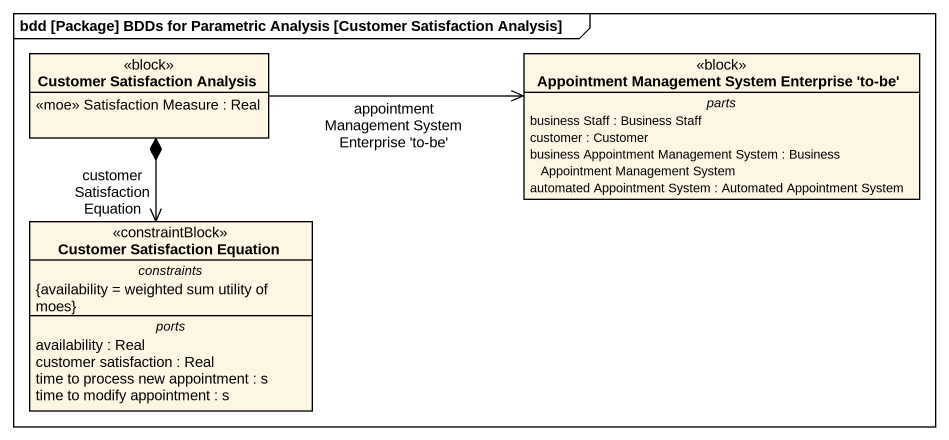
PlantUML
@startuml
mainframe bdd [Package] BDDs for Parametric Analysis [Customer Satisfaction Analysis]
hide circle
hide empty members
class "Customer Satisfaction Analysis" as Customer_Satisfaction <<block>> {
  <<moe>> Satisfaction Measure : Real
}
class "Appointment Management System Enterprise 'to-be'" as Appointment_Management <<block>> {
  -- parts --
  business Staff : Business Staff
  customer : Customer
  business Appointment Management System : Business Appointment Management System
  automated Appointment System : Automated Appointment System
}
class "Customer Satisfaction Equation" as Customer_Satisfaction_2 <<constraintBlock>> {
  -- constraints --
  {availability = weighted sum utility of moes}
  -- ports --
  availability : Real
  customer satisfaction : Real
  time to process new appointment : s
  time to modify appointment : s
}
Customer_Satisfaction -right-> "appointment Management System Enterprise 'to-be'" Appointment_Management
Customer_Satisfaction *--> "customer Satisfaction Equation" Customer_Satisfaction_2
@enduml
